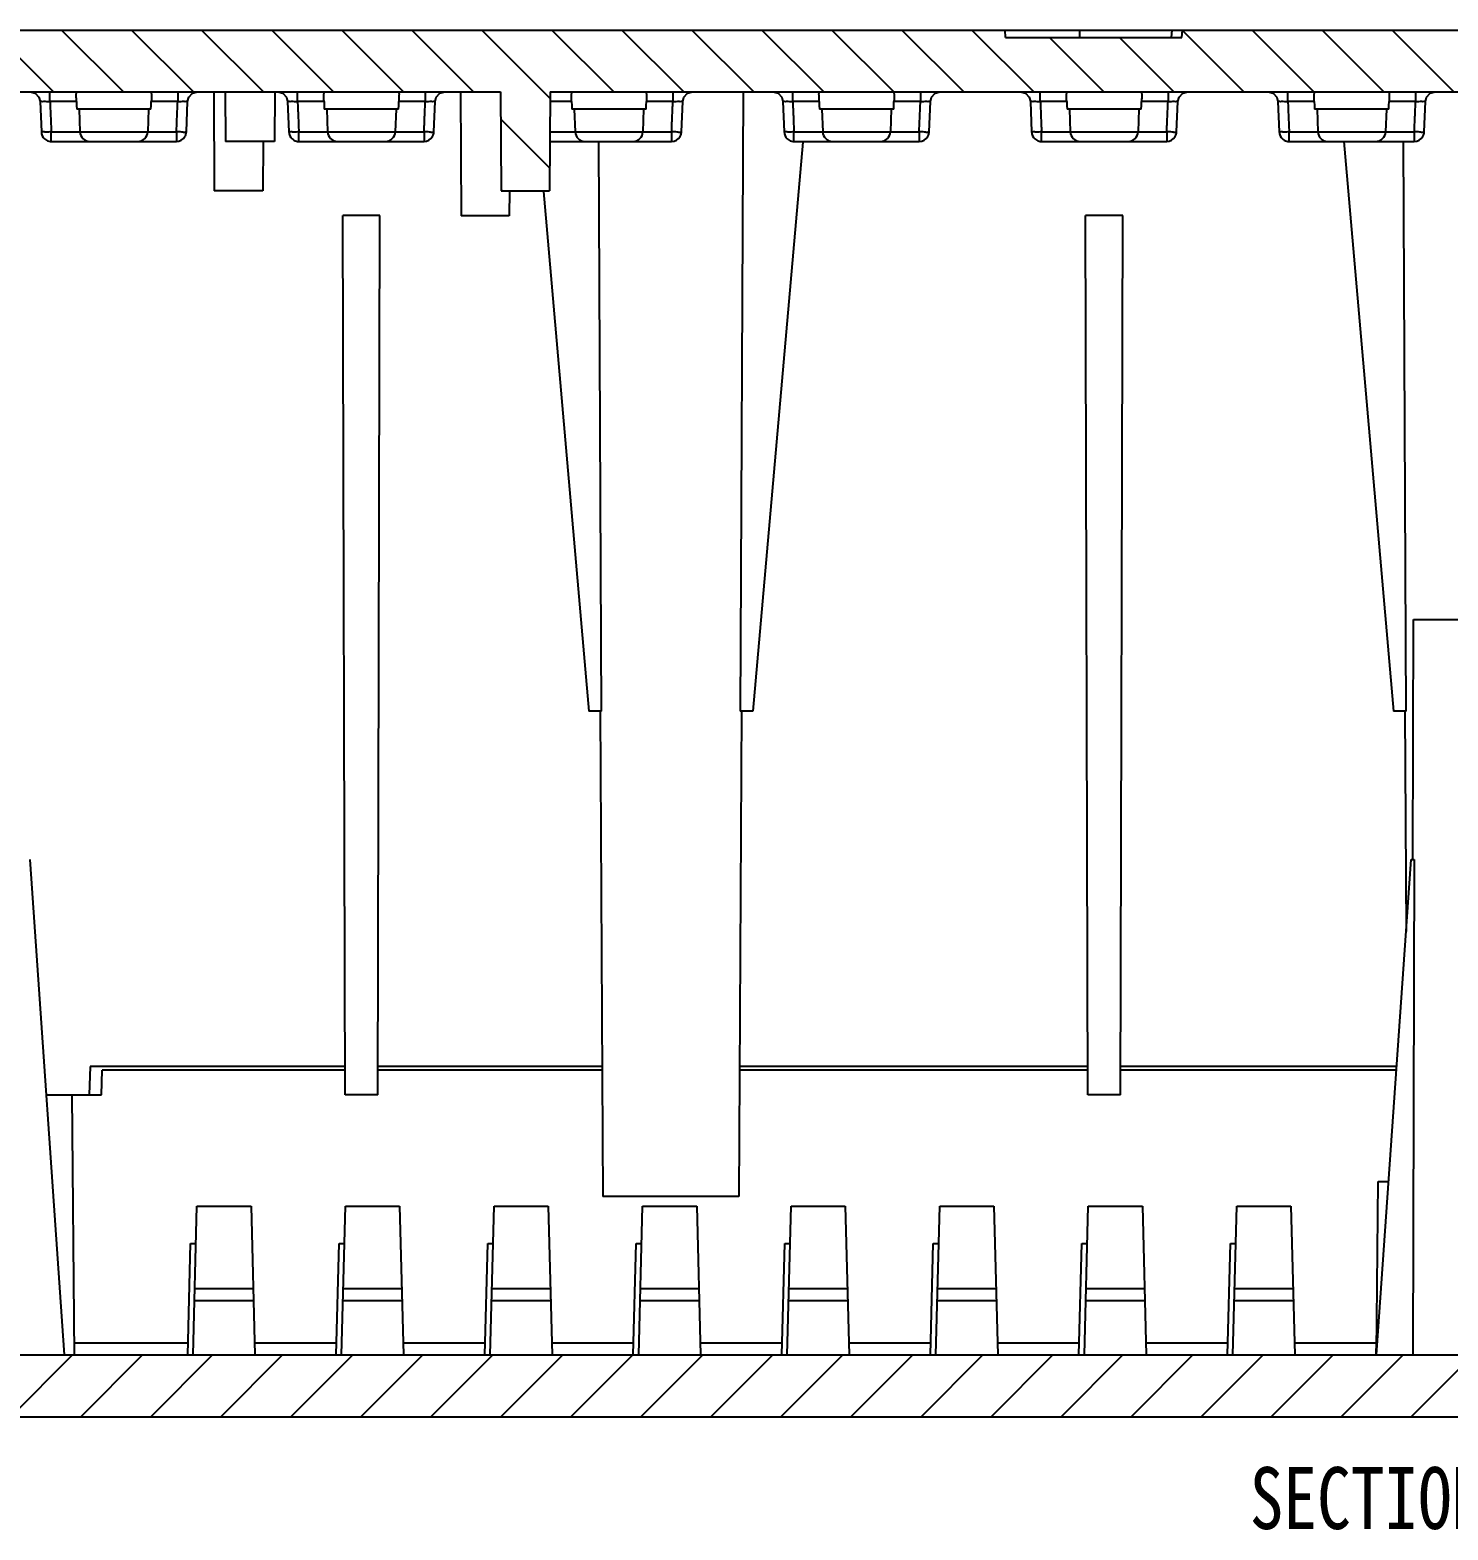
# Model space of a CAD drawing. Header units: millimetres. Extents: x 2151 to 2806, y 681 to 1136.
# Drawn here: x 2258.1 to 2315.4, y 854.1 to 914.6 of the extents above; entities that cross this region are included whole.
import ezdxf
from ezdxf.enums import TextEntityAlignment as Align

# ---------------------------------------------------------------- set-up
doc = ezdxf.new("R2010")
doc.units = ezdxf.units.MM
doc.layers.add('hatch', color=56, linetype='Continuous', lineweight=9)
doc.styles.add('wuwei', font='SimSun.ttf', dxfattribs={"width": 0.8, "oblique": 10})

msp = doc.modelspace()

# ---------------------------------------------------------------- hatches: boundary and pattern name
at = {"linetype": 'Continuous'}
h = msp.add_hatch(dxfattribs=at)
h.set_pattern_fill('DEFAULT__1', color=2, scale=2, angle=135, style=0, pattern_type=0)
h.set_pattern_definition([(135, (2154.8328, 809.893), (-1.414214, -1.414214), [])])
edge = h.paths.add_edge_path()
edge.add_line((2210.927, 914.648), (2219.494, 914.648))
edge.add_line((2219.51, 914.348), (2219.494, 914.648))
edge.add_line((2219.51, 914.348), (2220.279, 914.348))
edge.add_line((2220.279, 914.348), (2220.294, 914.648))
edge.add_line((2220.294, 914.648), (2297.494, 914.648))
edge.add_line((2297.51, 914.348), (2297.494, 914.648))
edge.add_line((2297.51, 914.348), (2304.633, 914.348))
edge.add_line((2304.633, 914.348), (2304.653, 914.648))
edge.add_line((2304.653, 914.648), (2328.336, 914.648))
edge.add_line((2328.336, 914.648), (2328.356, 914.348))
edge.add_line((2328.356, 914.348), (2335.479, 914.348))
edge.add_line((2335.479, 914.348), (2335.494, 914.648))
edge.add_line((2335.494, 914.648), (2412.694, 914.648))
edge.add_line((2412.71, 914.348), (2412.694, 914.648))
edge.add_line((2412.71, 914.348), (2413.479, 914.348))
edge.add_line((2413.479, 914.348), (2413.494, 914.648))
edge.add_line((2413.494, 914.648), (2422.061, 914.648))
edge.add_spline(control_points=[(2422.061, 914.648), (2423.201, 914.648), (2424.02, 913.857), (2424.06, 912.718)], knot_values=[0, 0, 0, 0, 1, 1, 1, 1], weights=[1, 0.812893, 0.812893, 1], degree=3, periodic=0)
edge.add_line((2425.494, 871.648), (2424.06, 912.718))
edge.add_line((2423.993, 871.648), (2425.494, 871.648))
edge.add_line((2423.953, 872.798), (2423.993, 871.648))
edge.add_line((2422.953, 872.798), (2423.953, 872.798))
edge.add_line((2422.953, 872.798), (2421.579, 912.148))
edge.add_line((2418.367, 912.148), (2421.579, 912.148))
edge.add_line((2418.367, 912.148), (2418.359, 909.086))
edge.add_line((2417.667, 909.086), (2418.359, 909.086))
edge.add_line((2417.667, 909.086), (2417.667, 872.798))
edge.add_line((2417.667, 872.798), (2417.639, 867.548))
edge.add_line((2416.139, 867.548), (2417.639, 867.548))
edge.add_line((2416.021, 912.648), (2416.139, 867.548))
edge.add_line((2413.758, 912.648), (2416.021, 912.648))
edge.add_line((2413.758, 912.648), (2413.639, 867.548))
edge.add_line((2412.139, 867.548), (2413.639, 867.548))
edge.add_line((2411.906, 912.148), (2412.139, 867.548))
edge.add_line((2353.873, 912.148), (2411.906, 912.148))
edge.add_line((2353.873, 912.148), (2353.852, 908.148))
edge.add_line((2351.894, 908.148), (2353.852, 908.148))
edge.add_line((2351.873, 912.148), (2351.894, 908.148))
edge.add_line((2279.116, 912.148), (2351.873, 912.148))
edge.add_line((2279.116, 912.148), (2279.095, 908.148))
edge.add_line((2277.137, 908.148), (2279.095, 908.148))
edge.add_line((2277.116, 912.148), (2277.137, 908.148))
edge.add_line((2221.083, 912.148), (2277.116, 912.148))
edge.add_line((2221.083, 912.148), (2220.849, 867.548))
edge.add_line((2219.349, 867.548), (2220.849, 867.548))
edge.add_line((2219.231, 912.648), (2219.349, 867.548))
edge.add_line((2216.968, 912.648), (2219.231, 912.648))
edge.add_line((2216.968, 912.648), (2216.849, 867.548))
edge.add_line((2215.349, 867.548), (2216.849, 867.548))
edge.add_line((2215.322, 872.798), (2215.349, 867.548))
edge.add_line((2215.322, 872.798), (2215.322, 910.836))
edge.add_line((2214.625, 910.836), (2215.322, 910.836))
edge.add_line((2214.622, 912.148), (2214.625, 910.836))
edge.add_line((2211.41, 912.148), (2214.622, 912.148))
edge.add_line((2211.41, 912.148), (2210.036, 872.798))
edge.add_line((2209.036, 872.798), (2210.036, 872.798))
edge.add_line((2209.036, 872.798), (2208.996, 871.648))
edge.add_line((2207.494, 871.648), (2208.996, 871.648))
edge.add_line((2207.494, 871.648), (2208.929, 912.718))
edge.add_spline(control_points=[(2210.927, 914.648), (2209.788, 914.648), (2208.968, 913.857), (2208.929, 912.718)], knot_values=[0, 0, 0, 0, 1, 1, 1, 1], weights=[1, 0.812893, 0.812893, 1], degree=3, periodic=0)
h = msp.add_hatch(dxfattribs=at)
h.set_pattern_fill('B', color=2, scale=2, angle=45, style=0, pattern_type=0)
h.set_pattern_definition([(45, (2154.8328, 809.893), (-1.414214, 1.414214), [])])
edge = h.paths.add_edge_path()
edge.add_line((2217.578, 858.648), (2222.095, 858.648))
edge.add_line((2217.578, 858.648), (2217.494, 861.848))
edge.add_line((2217.494, 861.848), (2211.039, 861.848))
edge.add_line((2211.039, 861.848), (2210.906, 865.648))
edge.add_line((2210.906, 865.648), (2207.704, 865.648))
edge.add_line((2207.704, 865.648), (2207.512, 871.148))
edge.add_line((2207.512, 871.148), (2207.794, 871.148))
edge.add_line((2207.794, 871.148), (2207.821, 871.648))
edge.add_line((2207.821, 871.648), (2208.996, 871.648))
edge.add_line((2209.024, 872.448), (2208.996, 871.648))
edge.add_line((2209.231, 872.648), (2209.024, 872.448))
edge.add_line((2209.231, 872.648), (2209.961, 872.648))
edge.add_line((2210.153, 867.148), (2209.961, 872.648))
edge.add_line((2212.354, 867.148), (2210.153, 867.148))
edge.add_line((2212.47, 863.831), (2212.354, 867.148))
edge.add_spline(control_points=[(2212.47, 863.831), (2212.48, 863.546), (2212.685, 863.348), (2212.97, 863.348)], knot_values=[0, 0, 0, 0, 1, 1, 1, 1], weights=[1, 0.812893, 0.812893, 1], degree=3, periodic=0)
edge.add_line((2218.956, 863.348), (2212.97, 863.348))
edge.add_line((2219.013, 861.148), (2218.956, 863.348))
edge.add_line((2219.013, 861.148), (2221.56, 861.148))
edge.add_line((2221.56, 861.148), (2221.594, 860.148))
edge.add_line((2224.19, 860.148), (2221.594, 860.148))
edge.add_line((2224.19, 860.148), (2224.095, 857.438))
edge.add_spline(control_points=[(2224.095, 857.438), (2224.089, 857.267), (2223.966, 857.148), (2223.795, 857.148)], knot_values=[0, 0, 0, 0, 1, 1, 1, 1], weights=[1, 0.812893, 0.812893, 1], degree=3, periodic=0)
edge.add_line((2222.933, 857.148), (2223.795, 857.148))
edge.add_spline(control_points=[(2222.932, 857.148), (2222.359, 857.148), (2222.667, 858.648), (2222.094, 858.648)], knot_values=[0, 0, 0, 0, 1, 1, 1, 1], degree=3, periodic=0)
edge = h.paths.add_edge_path()
edge.add_line((2425.285, 865.648), (2425.477, 871.148))
edge.add_line((2425.285, 865.648), (2422.083, 865.648))
edge.add_line((2422.083, 865.648), (2421.967, 862.331))
edge.add_spline(control_points=[(2421.467, 861.848), (2421.752, 861.848), (2421.957, 862.046), (2421.967, 862.331)], knot_values=[0, 0, 0, 0, 1, 1, 1, 1], weights=[1, 0.812893, 0.812893, 1], degree=3, periodic=0)
edge.add_line((2421.467, 861.848), (2415.494, 861.848))
edge.add_line((2415.494, 861.848), (2415.494, 858.648))
edge.add_line((2410.894, 858.648), (2415.494, 858.648))
edge.add_spline(control_points=[(2410.894, 858.648), (2410.322, 858.648), (2410.63, 857.148), (2410.057, 857.148)], knot_values=[0, 0, 0, 0, 1, 1, 1, 1], degree=3, periodic=0)
edge.add_line((2409.194, 857.148), (2410.056, 857.148))
edge.add_spline(control_points=[(2409.194, 857.148), (2409.023, 857.148), (2408.9, 857.267), (2408.894, 857.438)], knot_values=[0, 0, 0, 0, 1, 1, 1, 1], weights=[1, 0.812893, 0.812893, 1], degree=3, periodic=0)
edge.add_line((2408.894, 857.438), (2408.799, 860.148))
edge.add_line((2411.394, 860.148), (2408.799, 860.148))
edge.add_line((2411.394, 860.148), (2411.429, 861.148))
edge.add_line((2411.429, 861.148), (2413.976, 861.148))
edge.add_line((2414.033, 863.348), (2413.976, 861.148))
edge.add_line((2420.019, 863.348), (2414.033, 863.348))
edge.add_spline(control_points=[(2420.019, 863.348), (2420.304, 863.348), (2420.509, 863.546), (2420.519, 863.831)], knot_values=[0, 0, 0, 0, 1, 1, 1, 1], weights=[1, 0.812893, 0.812893, 1], degree=3, periodic=0)
edge.add_line((2420.634, 867.148), (2420.519, 863.831))
edge.add_line((2422.836, 867.148), (2420.634, 867.148))
edge.add_line((2422.836, 867.148), (2423.028, 872.648))
edge.add_line((2423.028, 872.648), (2423.758, 872.648))
edge.add_line((2423.758, 872.648), (2423.965, 872.448))
edge.add_line((2423.965, 872.448), (2423.993, 871.648))
edge.add_line((2423.993, 871.648), (2425.168, 871.648))
edge.add_line((2425.194, 871.148), (2425.168, 871.648))
edge.add_line((2425.194, 871.148), (2425.477, 871.148))
edge = h.paths.add_edge_path()
edge.add_line((2239.494, 858.648), (2343.713, 858.648))
edge.add_spline(control_points=[(2239.494, 858.648), (2238.922, 858.648), (2239.23, 857.148), (2238.657, 857.148)], knot_values=[0, 0, 0, 0, 1, 1, 1, 1], degree=3, periodic=0)
edge.add_line((2237.794, 857.148), (2238.657, 857.148))
edge.add_spline(control_points=[(2237.794, 857.148), (2237.623, 857.148), (2237.5, 857.267), (2237.494, 857.438)], knot_values=[0, 0, 0, 0, 1, 1, 1, 1], weights=[1, 0.812893, 0.812893, 1], degree=3, periodic=0)
edge.add_line((2237.294, 863.148), (2237.494, 857.438))
edge.add_line((2224.494, 863.148), (2237.294, 863.148))
edge.add_line((2224.494, 863.148), (2224.547, 864.648))
edge.add_line((2224.547, 864.648), (2239.933, 864.648))
edge.add_line((2239.994, 861.148), (2239.933, 864.648))
edge.add_line((2239.994, 861.148), (2325.212, 861.148))
edge.add_line((2325.258, 865.148), (2325.212, 861.148))
edge.add_line((2325.258, 865.148), (2329.731, 865.148))
edge.add_line((2329.777, 861.148), (2329.731, 865.148))
edge.add_line((2329.777, 861.148), (2344.994, 861.148))
edge.add_line((2344.994, 861.148), (2345.064, 860.348))
edge.add_line((2344.169, 860.348), (2345.064, 860.348))
edge.add_line((2344.169, 860.348), (2343.713, 858.648))
edge = h.paths.add_edge_path()
edge.add_line((2345.213, 858.648), (2348.713, 858.648))
edge.add_line((2345.213, 858.648), (2345.126, 859.648))
edge.add_line((2345.126, 859.648), (2346.093, 859.648))
edge.add_line((2346.093, 859.648), (2346.494, 861.148))
edge.add_line((2346.494, 861.148), (2349.994, 861.148))
edge.add_line((2349.994, 861.148), (2350.064, 860.348))
edge.add_line((2349.169, 860.348), (2350.064, 860.348))
edge.add_line((2349.169, 860.348), (2348.713, 858.648))
edge = h.paths.add_edge_path()
edge.add_line((2350.213, 858.648), (2353.713, 858.648))
edge.add_line((2350.213, 858.648), (2350.126, 859.648))
edge.add_line((2350.126, 859.648), (2351.093, 859.648))
edge.add_line((2351.093, 859.648), (2351.494, 861.148))
edge.add_line((2351.494, 861.148), (2354.994, 861.148))
edge.add_line((2354.994, 861.148), (2355.064, 860.348))
edge.add_line((2354.169, 860.348), (2355.064, 860.348))
edge.add_line((2354.169, 860.348), (2353.713, 858.648))
edge = h.paths.add_edge_path()
edge.add_line((2355.213, 858.648), (2358.713, 858.648))
edge.add_line((2355.213, 858.648), (2355.126, 859.648))
edge.add_line((2355.126, 859.648), (2356.093, 859.648))
edge.add_line((2356.093, 859.648), (2356.494, 861.148))
edge.add_line((2356.494, 861.148), (2359.994, 861.148))
edge.add_line((2359.994, 861.148), (2360.064, 860.348))
edge.add_line((2359.169, 860.348), (2360.064, 860.348))
edge.add_line((2359.169, 860.348), (2358.713, 858.648))
edge = h.paths.add_edge_path()
edge.add_line((2360.213, 858.648), (2363.713, 858.648))
edge.add_line((2360.213, 858.648), (2360.126, 859.648))
edge.add_line((2360.126, 859.648), (2361.093, 859.648))
edge.add_line((2361.093, 859.648), (2361.494, 861.148))
edge.add_line((2361.494, 861.148), (2364.994, 861.148))
edge.add_line((2364.994, 861.148), (2365.064, 860.348))
edge.add_line((2364.169, 860.348), (2365.064, 860.348))
edge.add_line((2364.169, 860.348), (2363.713, 858.648))
edge = h.paths.add_edge_path()
edge.add_line((2365.213, 858.648), (2368.713, 858.648))
edge.add_line((2365.213, 858.648), (2365.126, 859.648))
edge.add_line((2365.126, 859.648), (2366.093, 859.648))
edge.add_line((2366.093, 859.648), (2366.494, 861.148))
edge.add_line((2366.494, 861.148), (2369.994, 861.148))
edge.add_line((2369.994, 861.148), (2370.064, 860.348))
edge.add_line((2369.169, 860.348), (2370.064, 860.348))
edge.add_line((2369.169, 860.348), (2368.713, 858.648))
edge = h.paths.add_edge_path()
edge.add_line((2370.213, 858.648), (2373.713, 858.648))
edge.add_line((2370.213, 858.648), (2370.126, 859.648))
edge.add_line((2370.126, 859.648), (2371.093, 859.648))
edge.add_line((2371.093, 859.648), (2371.494, 861.148))
edge.add_line((2371.494, 861.148), (2374.994, 861.148))
edge.add_line((2374.994, 861.148), (2375.064, 860.348))
edge.add_line((2374.169, 860.348), (2375.064, 860.348))
edge.add_line((2374.169, 860.348), (2373.713, 858.648))
edge = h.paths.add_edge_path()
edge.add_line((2375.213, 858.648), (2378.713, 858.648))
edge.add_line((2375.213, 858.648), (2375.126, 859.648))
edge.add_line((2375.126, 859.648), (2375.194, 859.648))
edge.add_line((2375.258, 865.148), (2375.194, 859.648))
edge.add_line((2375.258, 865.148), (2379.731, 865.148))
edge.add_line((2379.777, 861.148), (2379.731, 865.148))
edge.add_line((2379.777, 861.148), (2379.994, 861.148))
edge.add_line((2379.994, 861.148), (2380.064, 860.348))
edge.add_line((2379.169, 860.348), (2380.064, 860.348))
edge.add_line((2379.169, 860.348), (2378.713, 858.648))
edge = h.paths.add_edge_path()
edge.add_line((2380.213, 858.648), (2383.713, 858.648))
edge.add_line((2380.126, 859.648), (2380.213, 858.648))
edge.add_line((2380.126, 859.648), (2381.093, 859.648))
edge.add_line((2381.093, 859.648), (2381.494, 861.148))
edge.add_line((2381.494, 861.148), (2384.994, 861.148))
edge.add_line((2384.994, 861.148), (2385.064, 860.348))
edge.add_line((2384.169, 860.348), (2385.064, 860.348))
edge.add_line((2384.169, 860.348), (2383.713, 858.648))
edge = h.paths.add_edge_path()
edge.add_line((2385.126, 859.648), (2386.093, 859.648))
edge.add_line((2386.093, 859.648), (2386.494, 861.148))
edge.add_line((2386.494, 861.148), (2392.994, 861.148))
edge.add_line((2392.994, 861.148), (2393.056, 864.648))
edge.add_line((2393.056, 864.648), (2408.442, 864.648))
edge.add_line((2408.442, 864.648), (2408.494, 863.148))
edge.add_line((2395.694, 863.148), (2408.494, 863.148))
edge.add_line((2395.694, 863.148), (2395.495, 857.438))
edge.add_spline(control_points=[(2395.195, 857.148), (2395.366, 857.148), (2395.489, 857.267), (2395.495, 857.438)], knot_values=[0, 0, 0, 0, 1, 1, 1, 1], weights=[1, 0.812893, 0.812893, 1], degree=3, periodic=0)
edge.add_line((2394.332, 857.148), (2395.195, 857.148))
edge.add_spline(control_points=[(2394.332, 857.148), (2393.759, 857.148), (2394.067, 858.648), (2393.494, 858.648)], knot_values=[0, 0, 0, 0, 1, 1, 1, 1], degree=3, periodic=0)
edge.add_line((2385.213, 858.648), (2393.494, 858.648))
edge.add_line((2385.213, 858.648), (2385.126, 859.648))

# ---------------------------------------------------------------- linework, layer by layer
at = {"color": 7, "linetype": 'Continuous'}
for p, q in [((2210.927, 914.648), (2422.061, 914.648)), ((2220.294, 914.648), (2297.494, 914.648)), ((2297.51, 914.348), (2297.494, 914.648)), ((2297.51, 914.348), (2297.494, 914.648)), ((2300.494, 914.648), (2300.494, 914.348)), ((2304.213, 914.348), (2304.242, 914.648)), ((2304.633, 914.348), (2304.653, 914.648)), ((2304.633, 914.348), (2304.653, 914.648)), ((2304.653, 914.648), (2328.336, 914.648)), ((2297.51, 914.348), (2304.633, 914.348)), ((2297.51, 914.348), (2304.633, 914.348)), ((2221.083, 912.148), (2277.116, 912.148)), ((2221.083, 912.148), (2277.116, 912.148)), ((2258.515, 911.765), (2258.566, 910.532)), ((2258.915, 911.762), (2258.915, 912.148)), ((2259.984, 911.762), (2258.915, 911.762)), ((2259.984, 911.762), (2259.98, 911.852)), ((2259.984, 911.762), (2259.989, 911.605)), ((2263, 911.605), (2263.005, 911.762)), ((2263.009, 911.852), (2263.005, 911.762)), ((2264.074, 911.762), (2263.005, 911.762)), ((2264.074, 912.148), (2264.074, 911.762)), ((2264.423, 910.532), (2264.474, 911.765)), ((2265.53, 912.148), (2265.551, 908.148)), ((2265.994, 912.148), (2266.005, 910.148)), ((2267.994, 912.148), (2267.984, 910.148)), ((2268.515, 911.765), (2268.566, 910.532)), ((2268.915, 911.762), (2268.915, 912.148)), ((2269.984, 911.762), (2268.915, 911.762)), ((2269.984, 911.762), (2269.98, 911.852)), ((2269.984, 911.762), (2269.989, 911.605)), ((2273, 911.605), (2273.005, 911.762)), ((2273.009, 911.852), (2273.005, 911.762)), ((2274.074, 911.762), (2273.005, 911.762)), ((2274.074, 912.148), (2274.074, 911.762)), ((2274.423, 910.532), (2274.474, 911.765)), ((2275.494, 912.148), (2275.521, 907.148)), ((2277.116, 912.148), (2277.137, 908.148)), ((2277.116, 912.148), (2277.137, 908.148)), ((2279.116, 912.148), (2279.095, 908.148)), ((2279.116, 912.148), (2279.095, 908.148)), ((2279.984, 911.762), (2279.114, 911.762)), ((2279.116, 912.148), (2351.873, 912.148)), ((2279.116, 912.148), (2351.873, 912.148)), ((2279.984, 911.762), (2279.98, 911.852)), ((2279.984, 911.762), (2279.989, 911.605)), ((2283, 911.605), (2283.005, 911.762)), ((2283.009, 911.852), (2283.005, 911.762)), ((2284.074, 911.762), (2283.005, 911.762)), ((2284.074, 912.148), (2284.074, 911.762)), ((2284.423, 910.532), (2284.474, 911.765)), ((2286.917, 912.148), (2286.797, 887.148)), ((2288.515, 911.765), (2288.566, 910.532)), ((2288.915, 911.762), (2288.915, 912.148)), ((2289.984, 911.762), (2288.915, 911.762)), ((2289.984, 911.762), (2289.98, 911.852)), ((2289.984, 911.762), (2289.989, 911.605)), ((2293, 911.605), (2293.005, 911.762)), ((2293.009, 911.852), (2293.005, 911.762)), ((2294.074, 911.762), (2293.005, 911.762)), ((2294.074, 912.148), (2294.074, 911.762)), ((2294.423, 910.532), (2294.474, 911.765)), ((2298.515, 911.765), (2298.566, 910.532)), ((2298.915, 911.762), (2298.915, 912.148)), ((2299.984, 911.762), (2298.915, 911.762)), ((2299.984, 911.762), (2299.98, 911.852)), ((2299.984, 911.762), (2299.989, 911.605)), ((2303, 911.605), (2303.005, 911.762)), ((2303.009, 911.852), (2303.005, 911.762)), ((2304.074, 911.762), (2303.005, 911.762)), ((2304.074, 912.148), (2304.074, 911.762)), ((2304.423, 910.532), (2304.474, 911.765)), ((2308.515, 911.765), (2308.566, 910.532)), ((2308.915, 911.762), (2308.915, 912.148)), ((2309.984, 911.762), (2308.915, 911.762)), ((2309.984, 911.762), (2309.98, 911.852)), ((2309.984, 911.762), (2309.989, 911.605)), ((2313, 911.605), (2313.005, 911.762)), ((2313.009, 911.852), (2313.005, 911.762)), ((2314.074, 911.762), (2313.005, 911.762)), ((2314.074, 912.148), (2314.074, 911.762)), ((2314.423, 910.532), (2314.474, 911.765)), ((2259.989, 911.605), (2259.995, 911.448)), ((2260.095, 911.448), (2259.995, 911.448)), ((2260.094, 911.448), (2260.126, 910.534)), ((2262.894, 911.448), (2260.095, 911.448)), ((2262.894, 911.448), (2262.863, 910.534)), ((2262.994, 911.448), (2262.894, 911.448)), ((2262.994, 911.448), (2263, 911.605)), ((2269.989, 911.605), (2269.995, 911.448)), ((2270.095, 911.448), (2269.995, 911.448)), ((2270.094, 911.448), (2270.126, 910.534)), ((2272.894, 911.448), (2270.095, 911.448)), ((2272.894, 911.448), (2272.863, 910.534)), ((2272.994, 911.448), (2272.894, 911.448)), ((2272.994, 911.448), (2273, 911.605)), ((2279.989, 911.605), (2279.995, 911.448)), ((2280.095, 911.448), (2279.995, 911.448)), ((2280.094, 911.448), (2280.126, 910.534)), ((2282.894, 911.448), (2280.095, 911.448)), ((2282.894, 911.448), (2282.863, 910.534)), ((2282.994, 911.448), (2282.894, 911.448)), ((2282.994, 911.448), (2283, 911.605)), ((2289.989, 911.605), (2289.995, 911.448)), ((2290.095, 911.448), (2289.995, 911.448)), ((2290.094, 911.448), (2290.126, 910.534)), ((2292.894, 911.448), (2290.095, 911.448)), ((2292.894, 911.448), (2292.863, 910.534)), ((2292.994, 911.448), (2292.894, 911.448)), ((2292.994, 911.448), (2293, 911.605)), ((2299.989, 911.605), (2299.995, 911.448)), ((2300.095, 911.448), (2299.995, 911.448)), ((2300.094, 911.448), (2300.126, 910.534)), ((2302.894, 911.448), (2300.095, 911.448)), ((2302.894, 911.448), (2302.863, 910.534)), ((2302.994, 911.448), (2302.894, 911.448)), ((2302.994, 911.448), (2303, 911.605)), ((2309.989, 911.605), (2309.995, 911.448)), ((2310.095, 911.448), (2309.995, 911.448)), ((2310.094, 911.448), (2310.126, 910.534)), ((2312.894, 911.448), (2310.095, 911.448)), ((2312.894, 911.448), (2312.863, 910.534)), ((2312.994, 911.448), (2312.894, 911.448)), ((2312.994, 911.448), (2313, 911.605)), ((2258.966, 910.534), (2264.023, 910.534)), ((2258.966, 910.148), (2258.966, 910.534)), ((2264.023, 910.534), (2264.023, 910.148)), ((2268.966, 910.534), (2274.023, 910.534)), ((2268.966, 910.148), (2268.966, 910.534)), ((2274.023, 910.534), (2274.023, 910.148)), ((2279.107, 910.534), (2284.023, 910.534)), ((2284.023, 910.534), (2284.023, 910.148)), ((2288.966, 910.534), (2294.023, 910.534)), ((2288.966, 910.148), (2288.966, 910.534)), ((2294.023, 910.534), (2294.023, 910.148)), ((2298.966, 910.534), (2304.023, 910.534)), ((2298.966, 910.148), (2298.966, 910.534)), ((2304.023, 910.534), (2304.023, 910.148)), ((2308.966, 910.534), (2314.023, 910.534)), ((2308.966, 910.148), (2308.966, 910.534)), ((2314.023, 910.534), (2314.023, 910.148)), ((2258.967, 910.148), (2264.023, 910.148)), ((2267.984, 910.148), (2266.005, 910.148)), ((2267.52, 910.148), (2267.509, 908.148)), ((2268.967, 910.148), (2274.023, 910.148)), ((2279.105, 910.148), (2284.023, 910.148)), ((2281.192, 887.148), (2281.081, 910.148)), ((2289.317, 910.118), (2287.307, 887.148)), ((2288.967, 910.148), (2294.023, 910.148)), ((2298.967, 910.148), (2304.023, 910.148)), ((2308.967, 910.148), (2314.023, 910.148)), ((2311.169, 910.148), (2313.182, 887.148)), ((2313.692, 887.148), (2313.581, 910.148)), ((2267.509, 908.148), (2265.551, 908.148)), ((2277.137, 908.148), (2279.095, 908.148)), ((2277.137, 908.148), (2279.095, 908.148)), ((2277.473, 908.148), (2277.468, 907.148)), ((2278.846, 908.126), (2280.682, 887.148)), ((2272.244, 907.162), (2270.744, 907.162)), ((2270.837, 871.648), (2270.744, 907.162)), ((2272.151, 871.648), (2272.244, 907.162)), ((2277.468, 907.148), (2275.521, 907.148)), ((2302.244, 907.162), (2300.744, 907.162)), ((2300.837, 871.648), (2300.744, 907.162)), ((2302.151, 871.648), (2302.244, 907.162)), ((2313.961, 881.148), (2313.994, 890.848)), ((2313.994, 890.848), (2318.994, 890.848)), ((2281.192, 887.148), (2280.682, 887.148)), ((2281.142, 887.148), (2281.244, 867.548)), ((2286.847, 887.148), (2286.744, 867.548)), ((2287.307, 887.148), (2286.797, 887.148)), ((2313.692, 887.148), (2313.182, 887.148)), ((2313.642, 887.148), (2313.688, 878.249)), ((2258.098, 881.148), (2259.494, 861.148)), ((2312.494, 861.148), (2313.891, 881.148)), ((2313.891, 881.148), (2314.02, 881.148)), ((2314.02, 881.148), (2313.961, 861.148)), ((2260.535, 872.798), (2260.494, 871.648)), ((2270.834, 872.798), (2260.535, 872.798)), ((2260.994, 871.648), (2261.029, 872.648)), ((2270.835, 872.648), (2261.029, 872.648)), ((2281.217, 872.798), (2272.154, 872.798)), ((2281.218, 872.648), (2272.154, 872.648)), ((2300.835, 872.648), (2286.771, 872.648)), ((2300.834, 872.798), (2286.772, 872.798)), ((2313.308, 872.798), (2302.154, 872.798)), ((2313.297, 872.648), (2302.154, 872.648)), ((2258.761, 871.648), (2260.994, 871.648)), ((2259.794, 871.648), (2259.886, 861.148)), ((2272.151, 871.648), (2270.837, 871.648)), ((2302.151, 871.648), (2300.837, 871.648)), ((2312.494, 861.148), (2312.556, 868.148)), ((2312.556, 868.148), (2312.983, 868.148)), ((2286.744, 867.548), (2281.244, 867.548)), ((2264.694, 861.148), (2264.852, 867.148)), ((2264.852, 867.148), (2267.037, 867.148)), ((2267.037, 867.148), (2267.194, 861.148)), ((2270.694, 861.148), (2270.852, 867.148)), ((2270.852, 867.148), (2273.037, 867.148)), ((2273.037, 867.148), (2273.194, 861.148)), ((2276.694, 861.148), (2276.852, 867.148)), ((2276.852, 867.148), (2279.037, 867.148)), ((2279.037, 867.148), (2279.194, 861.148)), ((2282.694, 861.148), (2282.852, 867.148)), ((2282.852, 867.148), (2285.037, 867.148)), ((2285.037, 867.148), (2285.194, 861.148)), ((2288.694, 861.148), (2288.852, 867.148)), ((2288.852, 867.148), (2291.037, 867.148)), ((2291.037, 867.148), (2291.194, 861.148)), ((2294.694, 861.148), (2294.852, 867.148)), ((2294.852, 867.148), (2297.037, 867.148)), ((2297.037, 867.148), (2297.194, 861.148)), ((2300.694, 861.148), (2300.852, 867.148)), ((2300.852, 867.148), (2303.037, 867.148)), ((2303.037, 867.148), (2303.194, 861.148)), ((2306.694, 861.148), (2306.852, 867.148)), ((2306.852, 867.148), (2309.037, 867.148)), ((2309.037, 867.148), (2309.194, 861.148)), ((2264.476, 861.148), (2264.594, 865.648)), ((2264.594, 865.648), (2264.812, 865.648)), ((2270.476, 861.148), (2270.594, 865.648)), ((2270.594, 865.648), (2270.812, 865.648)), ((2276.476, 861.148), (2276.594, 865.648)), ((2276.594, 865.648), (2276.812, 865.648)), ((2282.476, 861.148), (2282.594, 865.648)), ((2282.594, 865.648), (2282.812, 865.648)), ((2288.476, 861.148), (2288.594, 865.648)), ((2288.594, 865.648), (2288.812, 865.648)), ((2294.476, 861.148), (2294.594, 865.648)), ((2294.594, 865.648), (2294.812, 865.648)), ((2300.476, 861.148), (2300.594, 865.648)), ((2300.594, 865.648), (2300.812, 865.648)), ((2306.476, 861.148), (2306.594, 865.648)), ((2306.594, 865.648), (2306.812, 865.648)), ((2264.765, 863.831), (2267.124, 863.831)), ((2270.765, 863.831), (2273.124, 863.831)), ((2276.765, 863.831), (2279.124, 863.831)), ((2282.765, 863.831), (2285.124, 863.831)), ((2288.765, 863.831), (2291.124, 863.831)), ((2294.765, 863.831), (2297.124, 863.831)), ((2300.765, 863.831), (2303.124, 863.831)), ((2306.765, 863.831), (2309.124, 863.831)), ((2264.752, 863.348), (2267.137, 863.348)), ((2270.752, 863.348), (2273.137, 863.348)), ((2276.752, 863.348), (2279.137, 863.348)), ((2282.752, 863.348), (2285.137, 863.348)), ((2288.752, 863.348), (2291.137, 863.348)), ((2294.752, 863.348), (2297.137, 863.348)), ((2300.752, 863.348), (2303.137, 863.348)), ((2306.752, 863.348), (2309.137, 863.348)), ((2312.476, 861.148), (2312.504, 862.198)), ((2259.882, 861.631), (2264.489, 861.631)), ((2267.182, 861.631), (2270.489, 861.631)), ((2273.182, 861.631), (2276.489, 861.631)), ((2279.182, 861.631), (2282.489, 861.631)), ((2285.182, 861.631), (2288.489, 861.631)), ((2291.182, 861.631), (2294.489, 861.631)), ((2297.182, 861.631), (2300.489, 861.631)), ((2303.182, 861.631), (2306.489, 861.631)), ((2309.182, 861.631), (2312.489, 861.631)), ((2239.994, 861.148), (2325.212, 861.148)), ((2239.994, 861.148), (2325.212, 861.148)), ((2239.494, 858.648), (2393.494, 858.648)), ((2239.494, 858.648), (2343.713, 858.648))]:
    msp.add_line(p, q, dxfattribs=at)
for points in [[(2258.116, 912.148), (2258.322, 912.091), (2258.469, 911.936), (2258.515, 911.765)], [(2264.474, 911.765), (2264.52, 911.936), (2264.667, 912.091), (2264.872, 912.148)], [(2268.116, 912.148), (2268.322, 912.091), (2268.469, 911.936), (2268.515, 911.765)], [(2274.474, 911.765), (2274.52, 911.936), (2274.667, 912.091), (2274.872, 912.148)], [(2284.474, 911.765), (2284.52, 911.936), (2284.667, 912.091), (2284.872, 912.148)], [(2288.116, 912.148), (2288.322, 912.091), (2288.469, 911.936), (2288.515, 911.765)], [(2294.474, 911.765), (2294.52, 911.936), (2294.667, 912.091), (2294.872, 912.148)], [(2298.116, 912.148), (2298.322, 912.091), (2298.469, 911.936), (2298.515, 911.765)], [(2304.474, 911.765), (2304.52, 911.936), (2304.667, 912.091), (2304.872, 912.148)], [(2308.116, 912.148), (2308.322, 912.091), (2308.469, 911.936), (2308.515, 911.765)], [(2314.474, 911.765), (2314.52, 911.936), (2314.667, 912.091), (2314.872, 912.148)]]:
    msp.add_lwpolyline(points, dxfattribs=at)
for centre, radius, start, end in [((2258.967, 910.548), 0.401, 182.41373, 227.60682), ((2260.526, 910.548), 0.4, 182, 270), ((2262.463, 910.548), 0.4, 270, 358), ((2264.026, 910.547), 0.397, 328.96576, 348.6055), ((2264.017, 910.549), 0.406, 348.59419, 358.11897), ((2268.967, 910.548), 0.401, 182.41373, 227.60682), ((2270.526, 910.548), 0.4, 182, 270), ((2272.463, 910.548), 0.4, 270, 358), ((2274.026, 910.547), 0.397, 328.96576, 348.6055), ((2274.017, 910.549), 0.406, 348.59419, 358.11897), ((2280.526, 910.548), 0.4, 182, 270), ((2282.463, 910.548), 0.4, 270, 358), ((2284.026, 910.547), 0.397, 328.96576, 348.6055), ((2284.017, 910.549), 0.406, 348.59419, 358.11897), ((2288.967, 910.548), 0.401, 182.41373, 227.60681), ((2290.526, 910.548), 0.4, 182, 270), ((2292.463, 910.548), 0.4, 270, 358), ((2294.026, 910.547), 0.397, 328.96576, 348.6055), ((2294.017, 910.549), 0.406, 348.59419, 358.11897), ((2298.967, 910.548), 0.401, 182.41373, 227.60681), ((2300.526, 910.548), 0.4, 182, 270), ((2302.463, 910.548), 0.4, 270, 358), ((2304.026, 910.547), 0.397, 328.96576, 348.6055), ((2304.017, 910.549), 0.406, 348.59419, 358.11897), ((2308.967, 910.548), 0.401, 182.41373, 227.60681), ((2310.526, 910.548), 0.4, 182, 270), ((2312.463, 910.548), 0.4, 270, 358), ((2314.026, 910.547), 0.397, 328.96576, 348.6055), ((2314.017, 910.549), 0.406, 348.59419, 358.11897), ((2264.023, 910.548), 0.4, 269.99507, 329.04715), ((2274.023, 910.548), 0.4, 269.99507, 329.04715), ((2284.023, 910.548), 0.4, 269.99507, 329.04715), ((2294.023, 910.548), 0.4, 269.99507, 329.04715), ((2304.023, 910.548), 0.4, 269.99507, 329.04715), ((2314.023, 910.548), 0.4, 269.99507, 329.04715)]:
    msp.add_arc(centre, radius, start, end, dxfattribs=at)
for points, start_tangent, end_tangent in [([(2258.517, 911.764), (2258.571, 911.769), (2258.66, 911.769), (2258.779, 911.767), (2258.915, 911.762)], (0.28912, 0.957293), (0.999161, -0.040948)), ([(2258.915, 911.762), (2258.94, 911.166), (2258.966, 910.534)], (0.040927, -0.999162), (0.041748, -0.999128)), ([(2259.977, 912.006), (2259.987, 912.111), (2260.02, 912.148)], (-0.038315, 0.999266), (1, 0)), ([(2259.98, 911.852), (2259.977, 912.006)], (-0.034899, 0.999391), (-0.038315, 0.999266)), ([(2262.969, 912.148), (2263.002, 912.111), (2263.012, 912.006), (2263.009, 911.852)], (1, 0), (-0.034899, -0.999391)), ([(2264.023, 910.534), (2264.048, 911.136), (2264.074, 911.762)], (0.041748, 0.999128), (0.040927, 0.999162)), ([(2264.074, 911.762), (2264.21, 911.767), (2264.329, 911.769), (2264.418, 911.769), (2264.472, 911.764)], (0.999161, 0.040948), (0.289141, -0.957287)), ([(2268.517, 911.764), (2268.571, 911.769), (2268.66, 911.769), (2268.779, 911.767), (2268.915, 911.762)], (0.28912, 0.957293), (0.999161, -0.040948)), ([(2268.915, 911.762), (2268.94, 911.166), (2268.966, 910.534)], (0.040927, -0.999162), (0.041748, -0.999128)), ([(2269.977, 912.006), (2269.987, 912.111), (2270.02, 912.148)], (-0.038315, 0.999266), (1, 0)), ([(2269.98, 911.852), (2269.977, 912.006)], (-0.034899, 0.999391), (-0.038315, 0.999266)), ([(2272.969, 912.148), (2273.002, 912.111), (2273.012, 912.006), (2273.009, 911.852)], (1, 0), (-0.034899, -0.999391)), ([(2274.023, 910.534), (2274.048, 911.136), (2274.074, 911.762)], (0.041748, 0.999128), (0.040927, 0.999162)), ([(2274.074, 911.762), (2274.21, 911.767), (2274.329, 911.769), (2274.418, 911.769), (2274.472, 911.764)], (0.999161, 0.040948), (0.289141, -0.957287)), ([(2279.977, 912.006), (2279.987, 912.111), (2280.02, 912.148)], (-0.038315, 0.999266), (1, 0)), ([(2279.98, 911.852), (2279.977, 912.006)], (-0.034899, 0.999391), (-0.038315, 0.999266)), ([(2282.969, 912.148), (2283.002, 912.111), (2283.012, 912.006), (2283.009, 911.852)], (1, 0), (-0.034899, -0.999391)), ([(2284.023, 910.534), (2284.048, 911.136), (2284.074, 911.762)], (0.041748, 0.999128), (0.040927, 0.999162)), ([(2284.074, 911.762), (2284.21, 911.767), (2284.329, 911.769), (2284.418, 911.769), (2284.472, 911.764)], (0.999161, 0.040948), (0.289141, -0.957287)), ([(2288.517, 911.764), (2288.571, 911.769), (2288.66, 911.769), (2288.779, 911.767), (2288.915, 911.762)], (0.28912, 0.957293), (0.999161, -0.040948)), ([(2288.915, 911.762), (2288.94, 911.166), (2288.966, 910.534)], (0.040927, -0.999162), (0.041748, -0.999128)), ([(2289.977, 912.006), (2289.987, 912.111), (2290.02, 912.148)], (-0.038315, 0.999266), (1, 0)), ([(2289.98, 911.852), (2289.977, 912.006)], (-0.034899, 0.999391), (-0.038315, 0.999266)), ([(2292.969, 912.148), (2293.002, 912.111), (2293.012, 912.006), (2293.009, 911.852)], (1, 0), (-0.034899, -0.999391)), ([(2294.023, 910.534), (2294.048, 911.136), (2294.074, 911.762)], (0.041748, 0.999128), (0.040927, 0.999162)), ([(2294.074, 911.762), (2294.21, 911.767), (2294.329, 911.769), (2294.418, 911.769), (2294.472, 911.764)], (0.999161, 0.040948), (0.289141, -0.957287)), ([(2298.517, 911.764), (2298.571, 911.769), (2298.66, 911.769), (2298.779, 911.767), (2298.915, 911.762)], (0.28912, 0.957293), (0.999161, -0.040948)), ([(2298.915, 911.762), (2298.94, 911.166), (2298.966, 910.534)], (0.040927, -0.999162), (0.041748, -0.999128)), ([(2299.977, 912.006), (2299.987, 912.111), (2300.02, 912.148)], (-0.038315, 0.999266), (1, 0)), ([(2299.98, 911.852), (2299.977, 912.006)], (-0.034899, 0.999391), (-0.038315, 0.999266)), ([(2302.969, 912.148), (2303.002, 912.111), (2303.012, 912.006), (2303.009, 911.852)], (1, 0), (-0.034899, -0.999391)), ([(2304.023, 910.534), (2304.048, 911.136), (2304.074, 911.762)], (0.041748, 0.999128), (0.040927, 0.999162)), ([(2304.074, 911.762), (2304.21, 911.767), (2304.329, 911.769), (2304.418, 911.769), (2304.472, 911.764)], (0.999161, 0.040948), (0.289141, -0.957287)), ([(2308.517, 911.764), (2308.571, 911.769), (2308.66, 911.769), (2308.779, 911.767), (2308.915, 911.762)], (0.28912, 0.957293), (0.999161, -0.040948)), ([(2308.915, 911.762), (2308.94, 911.166), (2308.966, 910.534)], (0.040927, -0.999162), (0.041748, -0.999128)), ([(2309.977, 912.006), (2309.987, 912.111), (2310.02, 912.148)], (-0.038315, 0.999266), (1, 0)), ([(2309.98, 911.852), (2309.977, 912.006)], (-0.034899, 0.999391), (-0.038315, 0.999266)), ([(2312.969, 912.148), (2313.002, 912.111), (2313.012, 912.006), (2313.009, 911.852)], (1, 0), (-0.034899, -0.999391)), ([(2314.023, 910.534), (2314.048, 911.136), (2314.074, 911.762)], (0.041748, 0.999128), (0.040927, 0.999162)), ([(2314.074, 911.762), (2314.21, 911.767), (2314.329, 911.769), (2314.418, 911.769), (2314.472, 911.764)], (0.999161, 0.040948), (0.289141, -0.957287)), ([(2258.966, 910.534), (2258.746, 910.527), (2258.599, 910.527), (2258.57, 910.533)], (-0.99913, -0.041697), (-0.339936, 0.940448)), ([(2264.418, 910.535), (2264.39, 910.527), (2264.243, 910.527), (2264.023, 910.534)], (-0.133609, 0.991034), (-0.991427, 0.130664)), ([(2268.966, 910.534), (2268.746, 910.527), (2268.599, 910.527), (2268.57, 910.533)], (-0.99913, -0.041697), (-0.339936, 0.940448)), ([(2274.418, 910.535), (2274.39, 910.527), (2274.243, 910.527), (2274.023, 910.534)], (-0.133609, 0.991034), (-0.991427, 0.130664)), ([(2284.418, 910.535), (2284.39, 910.527), (2284.243, 910.527), (2284.023, 910.534)], (-0.133609, 0.991034), (-0.991427, 0.130664)), ([(2288.966, 910.534), (2288.746, 910.527), (2288.599, 910.527), (2288.57, 910.533)], (-0.99913, -0.041697), (-0.339936, 0.940448)), ([(2294.418, 910.535), (2294.39, 910.527), (2294.243, 910.527), (2294.023, 910.534)], (-0.133609, 0.991034), (-0.991427, 0.130664)), ([(2298.966, 910.534), (2298.746, 910.527), (2298.599, 910.527), (2298.57, 910.533)], (-0.99913, -0.041697), (-0.339936, 0.940448)), ([(2304.418, 910.535), (2304.39, 910.527), (2304.243, 910.527), (2304.023, 910.534)], (-0.133609, 0.991034), (-0.991427, 0.130664)), ([(2308.966, 910.534), (2308.746, 910.527), (2308.599, 910.527), (2308.57, 910.533)], (-0.99913, -0.041697), (-0.339936, 0.940448)), ([(2314.418, 910.535), (2314.39, 910.527), (2314.243, 910.527), (2314.023, 910.534)], (-0.133609, 0.991034), (-0.991427, 0.130664)), ([(2258.696, 910.253), (2258.77, 910.2), (2258.868, 910.161)], (0.739053, -0.673647), (0.969411, -0.245443)), ([(2258.868, 910.161), (2258.966, 910.148)], (0.969411, -0.245443), (1, 0)), ([(2268.696, 910.253), (2268.77, 910.2), (2268.868, 910.161)], (0.739053, -0.673647), (0.969411, -0.245443)), ([(2268.868, 910.161), (2268.966, 910.148)], (0.969411, -0.245443), (1, 0)), ([(2288.696, 910.253), (2288.77, 910.2), (2288.868, 910.161)], (0.739053, -0.673647), (0.969411, -0.245443)), ([(2288.868, 910.161), (2288.966, 910.148)], (0.969411, -0.245443), (1, 0)), ([(2298.696, 910.253), (2298.77, 910.2), (2298.868, 910.161)], (0.739053, -0.673647), (0.969411, -0.245443)), ([(2298.868, 910.161), (2298.966, 910.148)], (0.969411, -0.245443), (1, 0)), ([(2308.696, 910.253), (2308.77, 910.2), (2308.868, 910.161)], (0.739053, -0.673647), (0.969411, -0.245443)), ([(2308.868, 910.161), (2308.966, 910.148)], (0.969411, -0.245443), (1, 0))]:
    msp.add_spline(points, degree=3, dxfattribs=dict(at, start_tangent=start_tangent, end_tangent=end_tangent))

# ---------------------------------------------------------------- texts
at = {"layer": 'hatch', "color": 6, "style": 'wuwei', "width": 0.8}
msp.add_text('SECTION A-A', height=2.5, dxfattribs=at).set_placement((2314.856, 855.366), align=Align.MIDDLE)

doc.saveas('drawing.dxf')
